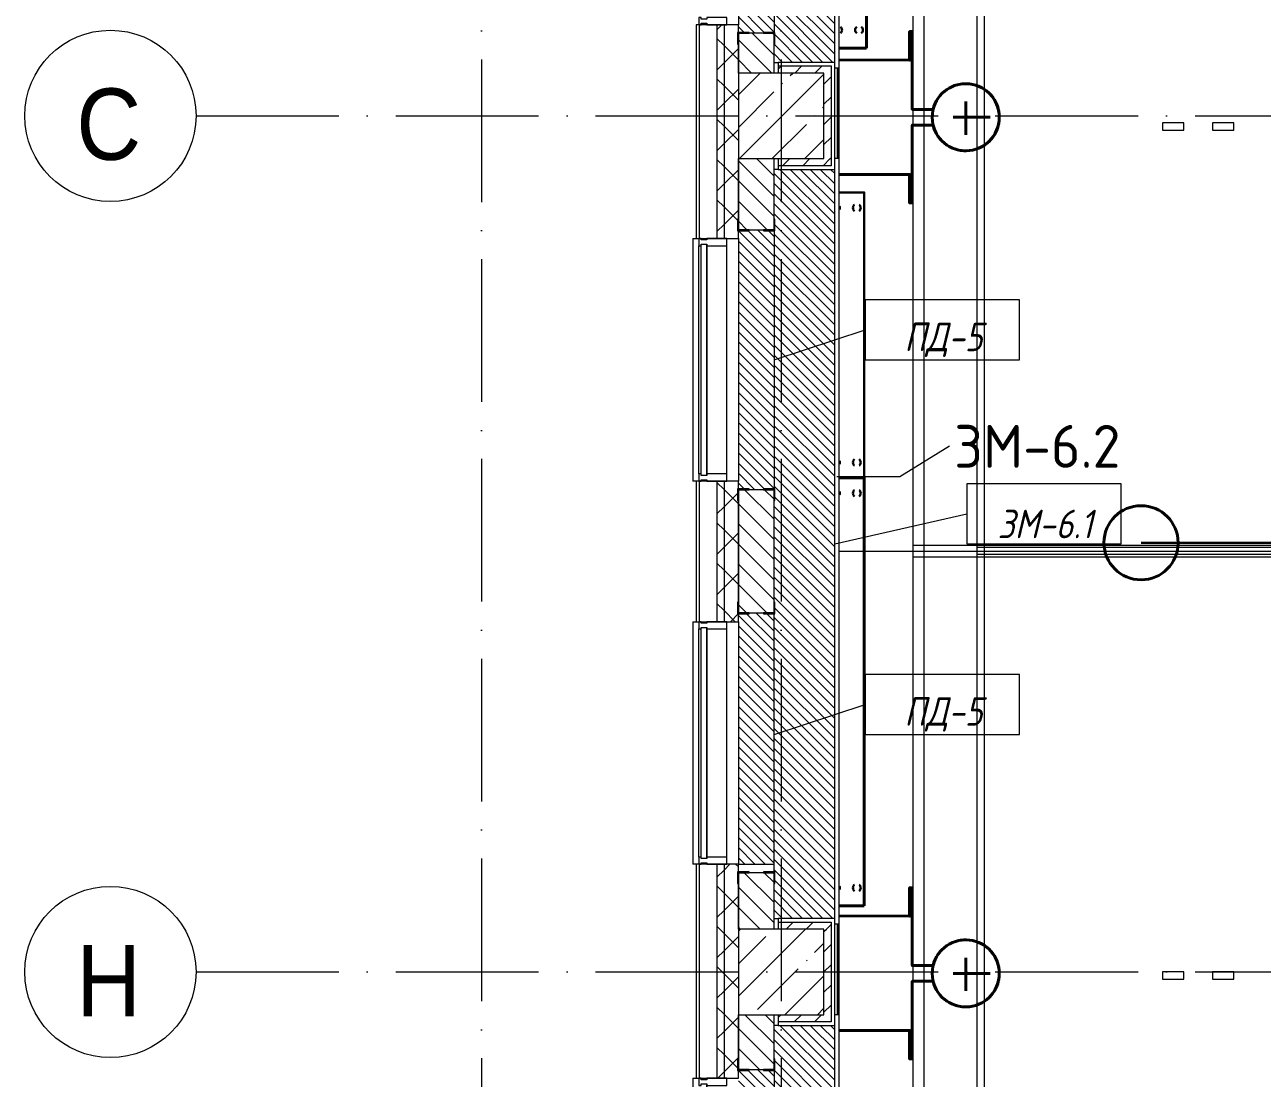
# Model space of a CAD drawing. Header units: millimetres. Extents: x -6467 to 105918, y -7090 to 92481.
# Drawn here: x 65750 to 74421, y 23936 to 31320 of the extents above; entities that cross this region are included whole.
import ezdxf

# ---------------------------------------------------------------- set-up
doc = ezdxf.new("R2010")
doc.units = ezdxf.units.MM
doc.linetypes.add('50_200_ШТРИХ_1Т_ш5_п1_п1_', pattern=[1400, 1000, -200, 0, -200])
for name, color, linetype, lineweight in [('A-FLOR', 7, 'Continuous', 9), ('A-FLOR-IDEN', 7, 'Continuous', 9), ('A-GLAZ', 7, 'Continuous', 5), ('A-GLAZ-CWMG', 7, 'Continuous', 9), ('A-GLAZ-CWMG-1', 7, 'Continuous', 20), ('A-WALL', 7, 'Continuous', 5), ('A-WALL-FNSH-1', 7, 'Continuous', 5), ('A-WALL-IDEN', 7, 'Continuous', 9), ('I-WALL', 7, 'Continuous', 5), ('S-COLS', 7, 'Continuous', 9), ('S-COLS-1', 7, 'Continuous', 5)]:
    doc.layers.add(name, color=color, linetype=linetype, lineweight=lineweight)
for name, color, linetype, lineweight, true_color in [('A-FLOR-PATT-2', 7, 'Continuous', 5, 0x11d7be), ('A-FLOR-PATT-5', 7, 'Continuous', 5, 0xfb8c13), ('A-GENM-1', 7, 'Continuous', 9, 0xaaaaaa), ('A-GENM-2', 7, 'Continuous', 20, 0xaaaaaa), ('мебель 2 этаж-1', 7, 'Continuous', 40, 0xaaaaaa), ('Оси-1', 7, 'Continuous', 20, 0xaaaaaa), ('Оси-2', 7, 'Continuous', 9, 0xaaaaaa), ('Оси-3', 7, '50_200_ШТРИХ_1Т_ш5_п1_п1_', 9, 0xaaaaaa), ('ТХ_разметка баскетбол-1', 7, 'Continuous', 5, 0xaaaaaa), ('ТХ_разметка волейбол-1', 7, 'Continuous', 20, 0xaaaaaa), ('ТХ_разметка минифутбол-1', 7, 'Continuous', 9, 0xaaaaaa), ('ТХ_функционал-2', 7, 'Continuous', 40, 0xaaaaaa), ('ТХ_функционал-4', 7, 'Continuous', 20, 0xaaaaaa), ('ТХ_функционал-9', 7, 'Continuous', 30, 0xaaaaaa)]:
    doc.layers.add(name, color=color, linetype=linetype, lineweight=lineweight, true_color=true_color)
doc.styles.add('Arial', font='arial.ttf', dxfattribs={"width": 0.9, "height": 500})
doc.styles.add('GOST Common', font='GOST_Common.ttf', dxfattribs={"height": 300})
doc.styles.add('GOST Common_I', font='GOST_Common Italic.ttf', dxfattribs={"width": 0.9, "height": 200})
pattern_1 = [(45, (0, 0), (-141.42136, 141.42136), []), (135, (0, 0), (-141.42136, -141.42136), [])]
pattern_2 = [(135, (0, 0), (-70.71068, -70.71068), [])]
pattern_3 = [(45, (0, 0), (-70.71068, 70.71068), [])]

# ---------------------------------------------------------------- blocks, each defined once
blk = doc.blocks.new('BSC_Колонна _Прямоугольная - 600х600-V29-АИ_План этажа Радиаторы_2')
at = {"layer": 'S-COLS-1'}
h = blk.add_hatch(dxfattribs=at)
h.set_pattern_fill('FP_57', color=256, style=0, pattern_type=2)
h.set_pattern_definition([(45, (-71050, -30681.04), (-228.0985, 228.0985), []), (45, (-70821.9, -30681.04), (-228.0985, 228.0985), [403.225, -80.645, 6.706, -73.939])])
h.paths.add_polyline_path([(-120.6, -300), (300, -300), (300, 300), (-300, 300), (-300, -300)])
for p, q in [((300, 300), (-300, 300)), ((-300, 300), (-300, -300)), ((300, -300), (300, 300)), ((-300, -300), (300, -300))]:
    blk.add_line(p, q, dxfattribs=at)
blk = doc.blocks.new('BSC_Колонна _Прямоугольная - 600х600-V30-АИ_План этажа Радиаторы_2')
at = {"layer": 'S-COLS-1'}
h = blk.add_hatch(dxfattribs=at)
h.set_pattern_fill('FP_58', color=256, style=0, pattern_type=2)
h.set_pattern_definition([(45, (-71050, -24681.04), (-228.0985, 228.0985), []), (45, (-70821.9, -24681.04), (-228.0985, 228.0985), [403.225, -80.645, 6.706, -73.939])])
h.paths.add_polyline_path([(-300, -300), (300, -300), (300, 300), (-300, 300)])
for p, q in [((300, 300), (-300, 300)), ((-300, 300), (-300, -300)), ((300, -300), (300, 300)), ((-300, -300), (300, -300))]:
    blk.add_line(p, q, dxfattribs=at)
blk = doc.blocks.new('Прямоугольный импост - Импост структурный с накладкой - 180мм-22485517-АИ_План этажа Радиаторы_2')
at = {"layer": 'A-GLAZ-CWMG-1'}
for p, q in [((-50, 0), (-50, 17)), ((-50, 17), (0, 17)), ((-40, 0), (-50, 0)), ((-40, -40), (-40, 0)), ((0, 0), (-10, 0)), ((-10, 0), (-10, -40)), ((0, 17), (0, 0)), ((-50, -180), (-50, -40)), ((-50, -40), (-40, -40)), ((-10, -40), (0, -40)), ((0, -40), (0, -180)), ((0, -180), (-50, -180))]:
    blk.add_line(p, q, dxfattribs=at)
blk = doc.blocks.new('Прямоугольный импост - Импост структурный с накладкой - 180мм-22437089-АИ_План этажа Радиаторы_2')
at = {"layer": 'A-GLAZ-CWMG'}
for p, q in [((47650, 55111), (46050, 55111)), ((47650, 54931), (46050, 54931)), ((47650, 54914), (46050, 54914))]:
    blk.add_line(p, q, dxfattribs=at)
blk = doc.blocks.new('Прямоугольный импост - Импост структурный с накладкой - 180мм-22485511-АИ_План этажа Радиаторы_2')
at = {"layer": 'A-GLAZ-CWMG-1'}
for p, q in [((-50, 0), (-50, 17)), ((-50, 17), (0, 17)), ((-40, 0), (-50, 0)), ((-40, -40), (-40, 0)), ((0, 0), (-10, 0)), ((-10, 0), (-10, -40)), ((0, 17), (0, 0)), ((-50, -180), (-50, -40)), ((-50, -40), (-40, -40)), ((-10, -40), (0, -40)), ((0, -40), (0, -180)), ((0, -180), (-50, -180))]:
    blk.add_line(p, q, dxfattribs=at)
blk = doc.blocks.new('Прямоугольный импост - Импост структурный с накладкой - 180мм-22485518-АИ_План этажа Радиаторы_2')
at = {"layer": 'A-GLAZ-CWMG-1'}
for p, q in [((0, 17), (-50, 17)), ((-50, 17), (-50, 0)), ((-50, 0), (-40, 0)), ((-40, 0), (-40, -40)), ((-10, -40), (-10, 0)), ((-10, 0), (0, 0)), ((0, 0), (0, 17)), ((-40, -40), (-50, -40)), ((-50, -40), (-50, -180)), ((0, -40), (-10, -40)), ((0, -180), (0, -40)), ((-50, -180), (0, -180))]:
    blk.add_line(p, q, dxfattribs=at)
blk = doc.blocks.new('Прямоугольный импост - Импост структурный с накладкой - 180мм-22485522-АИ_План этажа Радиаторы_2')
at = {"layer": 'A-GLAZ-CWMG-1'}
for p, q in [((0, 17), (-50, 17)), ((-50, 17), (-50, 0)), ((-50, 0), (-40, 0)), ((-40, 0), (-40, -40)), ((-10, -40), (-10, 0)), ((-10, 0), (0, 0)), ((0, 0), (0, 17)), ((-40, -40), (-50, -40)), ((-50, -40), (-50, -180)), ((0, -40), (-10, -40)), ((0, -180), (0, -40)), ((-50, -180), (0, -180))]:
    blk.add_line(p, q, dxfattribs=at)
blk = doc.blocks.new('Фахверк _газобетон торцы_478 - Фахверк _газобетон торцы_-25579613-АИ_План этажа Радиаторы_2')
at = {"layer": 'A-GENM-2'}
for p, q in [((89406, 11134.7), (89325, 11134.7)), ((89325, 11134.7), (89325, 11128.7)), ((89325, 11128.7), (89400, 11128.7)), ((89400, 11128.7), (89400, 11053.7)), ((89406, 11053.7), (89406, 11134.7)), ((89400, 11053.7), (89406, 11053.7)), ((89400, 10953.7), (89400, 10878.7)), ((89406, 10953.7), (89400, 10953.7)), ((89406, 10872.7), (89406, 10953.7)), ((89400, 10878.7), (89325, 10878.7)), ((89325, 10878.7), (89325, 10872.7)), ((89325, 10872.7), (89406, 10872.7))]:
    blk.add_line(p, q, dxfattribs=at)
blk = doc.blocks.new('Фахверк _газобетон торцы_479 - Фахверк _газобетон торцы_-25579639-АИ_План этажа Радиаторы_2')
at = {"layer": 'A-GENM-2'}
for p, q in [((89406, 11134.7), (89325, 11134.7)), ((89325, 11134.7), (89325, 11128.7)), ((89325, 11128.7), (89400, 11128.7)), ((89400, 11128.7), (89400, 11053.7)), ((89406, 11053.7), (89406, 11134.7)), ((89400, 11053.7), (89406, 11053.7)), ((89400, 10953.7), (89400, 10878.7)), ((89406, 10953.7), (89400, 10953.7)), ((89406, 10872.7), (89406, 10953.7)), ((89400, 10878.7), (89325, 10878.7)), ((89325, 10878.7), (89325, 10872.7)), ((89325, 10872.7), (89406, 10872.7))]:
    blk.add_line(p, q, dxfattribs=at)
blk = doc.blocks.new('Фахверк _газобетон торцы_480 - Фахверк _газобетон торцы_-25579659-АИ_План этажа Радиаторы_2')
at = {"layer": 'A-GENM-2'}
for p, q in [((89406, 11134.7), (89325, 11134.7)), ((89325, 11134.7), (89325, 11128.7)), ((89325, 11128.7), (89400, 11128.7)), ((89400, 11128.7), (89400, 11053.7)), ((89406, 11053.7), (89406, 11134.7)), ((89400, 11053.7), (89406, 11053.7)), ((89400, 10953.7), (89400, 10878.7)), ((89406, 10953.7), (89400, 10953.7)), ((89406, 10872.7), (89406, 10953.7)), ((89400, 10878.7), (89325, 10878.7)), ((89325, 10878.7), (89325, 10872.7)), ((89325, 10872.7), (89406, 10872.7))]:
    blk.add_line(p, q, dxfattribs=at)
blk = doc.blocks.new('Фахверк _газобетон торцы_481 - Фахверк _газобетон торцы_-25579685-АИ_План этажа Радиаторы_2')
at = {"layer": 'A-GENM-2'}
for p, q in [((89406, 11134.7), (89325, 11134.7)), ((89325, 11134.7), (89325, 11128.7)), ((89325, 11128.7), (89400, 11128.7)), ((89400, 11128.7), (89400, 11053.7)), ((89406, 11053.7), (89406, 11134.7)), ((89400, 11053.7), (89406, 11053.7)), ((89400, 10953.7), (89400, 10878.7)), ((89406, 10953.7), (89400, 10953.7)), ((89406, 10872.7), (89406, 10953.7)), ((89400, 10878.7), (89325, 10878.7)), ((89325, 10878.7), (89325, 10872.7)), ((89325, 10872.7), (89406, 10872.7))]:
    blk.add_line(p, q, dxfattribs=at)
blk = doc.blocks.new('Фахверк _газобетон торцы_482 - Фахверк _газобетон торцы_-25579705-АИ_План этажа Радиаторы_2')
at = {"layer": 'A-GENM-2'}
for p, q in [((89406, 11134.7), (89325, 11134.7)), ((89325, 11134.7), (89325, 11128.7)), ((89325, 11128.7), (89400, 11128.7)), ((89400, 11128.7), (89400, 11053.7)), ((89406, 11053.7), (89406, 11134.7)), ((89400, 11053.7), (89406, 11053.7)), ((89400, 10953.7), (89400, 10878.7)), ((89406, 10953.7), (89400, 10953.7)), ((89406, 10872.7), (89406, 10953.7)), ((89400, 10878.7), (89325, 10878.7)), ((89325, 10878.7), (89325, 10872.7)), ((89325, 10872.7), (89406, 10872.7))]:
    blk.add_line(p, q, dxfattribs=at)
blk = doc.blocks.new('Фахверк _газобетон торцы_483 - Фахверк _газобетон торцы_-25579731-АИ_План этажа Радиаторы_2')
at = {"layer": 'A-GENM-2'}
for p, q in [((89406, 11134.7), (89325, 11134.7)), ((89325, 11134.7), (89325, 11128.7)), ((89325, 11128.7), (89400, 11128.7)), ((89400, 11128.7), (89400, 11053.7)), ((89406, 11053.7), (89406, 11134.7)), ((89400, 11053.7), (89406, 11053.7)), ((89400, 10953.7), (89400, 10878.7)), ((89406, 10953.7), (89400, 10953.7)), ((89406, 10872.7), (89406, 10953.7)), ((89400, 10878.7), (89325, 10878.7)), ((89325, 10878.7), (89325, 10872.7)), ((89325, 10872.7), (89406, 10872.7))]:
    blk.add_line(p, q, dxfattribs=at)
blk = doc.blocks.new('Отлив_СКБ - Отлив витража-V404-АИ_План этажа Радиаторы_2')
at = {"layer": 'A-GLAZ'}
for p, q in [((0, 75), (0, 100)), ((1700, 100), (0, 100)), ((1700, 100), (1700, 75)), ((0, 2), (10, 2)), ((40, 2), (1660, 2)), ((1690, 2), (1700, 2)), ((1650, 0), (50, 0))]:
    blk.add_line(p, q, dxfattribs=at)
blk = doc.blocks.new('мебель 2 этаж-28800768-АИ_План этажа Радиаторы_2')
at = {"layer": 'ТХ_разметка баскетбол-1'}
for p, q in [((89785.1, 29371.3), (74685.1, 29371.3)), ((89785.1, 29321.3), (74685.1, 29321.3))]:
    blk.add_line(p, q, dxfattribs=at)
at = {"layer": 'ТХ_разметка баскетбол-1', "flags": 128}
for points in [[(74685.1, 42396.3), (74685.1, 16296.3), (89785.1, 16296.3), (89785.1, 42396.3)], [(74735.1, 42346.3), (74735.1, 16346.3), (89735.1, 16346.3), (89735.1, 42346.3)]]:
    blk.add_lwpolyline(points, close=True, dxfattribs=at)
at = {"layer": 'ТХ_разметка волейбол-1', "flags": 128}
for points in [[(76135.1, 32296.3), (76135.1, 32346.3), (75985.1, 32346.3), (75985.1, 32296.3)], [(76485.1, 32296.3), (76485.1, 32346.3), (76335.1, 32346.3), (76335.1, 32296.3)], [(76135.1, 26346.3), (76135.1, 26396.3), (75985.1, 26396.3), (75985.1, 26346.3)], [(76485.1, 26346.3), (76485.1, 26396.3), (76335.1, 26396.3), (76335.1, 26346.3)]]:
    blk.add_lwpolyline(points, close=True, dxfattribs=at)
at = {"layer": 'ТХ_разметка минифутбол-1'}
blk.add_line((74314.8, 16676.2), (74314.8, 42016.2), dxfattribs=at)
at = {"layer": 'ТХ_разметка минифутбол-1', "flags": 128}
blk.add_lwpolyline([(90234.8, 42346.3), (74234.9, 42346.3), (74234.9, 16346.2), (90234.8, 16346.2)], close=True, dxfattribs=at)
for points in [[(74235.3, 29386.3), (79155.3, 29386.3), (79235.3, 29386.3)], [(74235.3, 29306.3), (79155.3, 29306.3), (79235.3, 29306.3)]]:
    blk.add_lwpolyline(points, dxfattribs=at)
at = {"layer": 'ТХ_функционал-2'}
for p, q in [((73718.5, 32871.2), (73911.1, 32871.2)), ((73713.5, 32733.8), (73713.5, 32096.3)), ((74606.5, 32495.9), (74606.5, 32263)), ((74519.6, 32386.3), (74778.3, 32386.3)), ((73718.5, 26859.2), (73895.1, 26859.2)), ((73713.5, 26733.8), (73713.5, 26096.3)), ((74606.5, 26495.9), (74606.5, 26263)), ((74519.6, 26386.3), (74778.3, 26386.3))]:
    blk.add_line(p, q, dxfattribs=at)
at = {"layer": 'ТХ_функционал-2', "flags": 128}
for points in [[(73911.1, 32871.2), (73911.1, 35871.2), (73718.5, 35871.2)], [(74378, 32441.3), (74231.5, 32441.3), (74231.5, 32986.3), (74213.5, 32986.3), (74213.5, 32786.3), (73718.2, 32789.2)], [(73718.5, 31986.3), (74213.5, 31986.3), (74213.5, 31786.3), (74231.5, 31786.3), (74231.5, 32331.3), (74378, 32331.3)], [(73895.1, 26859.2), (73895.1, 29859.2), (73718.5, 29859.2)], [(74378, 26441.3), (74231.5, 26441.3), (74231.5, 26986.3), (74213.5, 26986.3), (74213.5, 26786.3), (73718.2, 26789.2)], [(73718.5, 25986.3), (74213.5, 25986.3), (74213.5, 25786.3), (74231.5, 25786.3), (74231.5, 26331.3), (74378, 26331.3)]]:
    blk.add_lwpolyline(points, dxfattribs=at)
at = {"layer": 'ТХ_функционал-2'}
for centre, radius in [((74606.5, 32386.3), 235), ((75835.1, 29404.4), 259.8), ((74606.5, 26386.3), 235)]:
    blk.add_circle(centre, radius, dxfattribs=at)
for centre in [(74606.5, 32386.3), (74606.5, 26386.3)]:
    blk.add_arc(centre, 235, 193.53519, 166.46481, dxfattribs=at)
at = {"layer": 'ТХ_функционал-4'}
blk.add_line((73718.5, 29346.3), (91213.5, 29346.3), dxfattribs=at)
at = {"layer": 'ТХ_функционал-9'}
for p, q in [((73718.5, 29859.2), (73895.1, 29859.2)), ((88635.1, 29404.4), (75835.1, 29404.4))]:
    blk.add_line(p, q, dxfattribs=at)
at = {"layer": 'ТХ_функционал-9', "flags": 128}
blk.add_lwpolyline([(73895.1, 29859.2), (73895.1, 31859.2), (73718.5, 31859.2)], dxfattribs=at)
at = {"layer": 'ТХ_функционал-9'}
for centre, start, end in [((73712.9, 32997.5), 305.39215, 54.60785), ((73859.3, 32997.5), 125.39215, 234.60785), ((73859.3, 32997.5), 305.39215, 54.60785), ((73696.9, 31751.5), 332.90785, 27.09215), ((73843.3, 31751.5), 125.39215, 234.60785), ((73843.3, 31751.5), 305.39215, 54.60785), ((73696.9, 29966.9), 332.90785, 27.09215), ((73843.3, 29966.9), 125.39215, 234.60785), ((73843.3, 29966.9), 305.39215, 54.60785), ((73696.9, 29751.5), 332.90785, 27.09215), ((73843.3, 29751.5), 125.39215, 234.60785), ((73843.3, 29751.5), 305.39215, 54.60785), ((73696.9, 26985.5), 332.90785, 27.09215), ((73843.3, 26985.5), 125.39215, 234.60785), ((73843.3, 26985.5), 305.39215, 54.60785)]:
    blk.add_arc(centre, 27.3, start, end, dxfattribs=at)
blk = doc.blocks.new('Ось сетки - Круг_Ø6_00__ISO-2_5_0_9K_-17386508-АИ_План этажа Радиаторы_2')
at = {"layer": 'Оси-1'}
blk.add_circle((0, 0), 3, dxfattribs=at)
blk = doc.blocks.new('AAR_СКБ_Марка_Перекрытия_1 мм - Марка пола-27961726-АИ_План этажа Радиаторы_2')
at = {"layer": 'A-FLOR-IDEN'}
for p, q in [((2.723, 2.101), (-2.69, 2.101)), ((-2.69, 2.101), (-2.69, 0)), ((2.723, 0), (2.723, 2.101)), ((-2.69, 0), (2.723, 0))]:
    blk.add_line(p, q, dxfattribs=at)

msp = doc.modelspace()

# ---------------------------------------------------------------- hatches: boundary and pattern name
at = {"layer": 'A-FLOR-PATT-2'}
h = msp.add_hatch(dxfattribs=at)
h.set_pattern_fill('FP_310', color=256, style=0, pattern_type=2)
h.set_pattern_definition([(315, (71050, 33681.04), (35.3553, 35.3553), [])])
h.paths.add_polyline_path([(71000, 31056), (71425, 31056), (71425, 36306), (71000, 36306), (71000, 35839.5), (71006, 35839.5), (71006, 35758.5), (71000, 35758.5), (71000, 33949.9), (71006, 33949.9), (71006, 33868.9), (71000, 33868.9), (71000, 33155.2), (71006, 33155.2), (71006, 33074.2), (71000, 33074.2), (71000, 31265.5), (71006, 31265.5), (71006, 31184.5), (71000, 31184.5)])
h = msp.add_hatch(dxfattribs=at)
h.set_pattern_fill('FP_309', color=256, style=0, pattern_type=2)
h.set_pattern_definition([(315, (71050, 27681.04), (35.3553, 35.3553), [])])
h.paths.add_polyline_path([(71400, 25056), (71425, 25056), (71425, 30306), (71000, 30306), (71000, 29956.7), (71006, 29956.7), (71006, 29875.7), (71000, 29875.7), (71000, 28067), (71006, 28067), (71006, 27986), (71000, 27986), (71000, 27272.4), (71006, 27272.4), (71006, 27191.4), (71000, 27191.4), (71000, 25382.7), (71006, 25382.7), (71006, 25301.7), (71000, 25301.7), (71000, 25056), (71030, 25056)])
h = msp.add_hatch(dxfattribs=at)
h.set_pattern_fill('FP_308', color=256, style=0, pattern_type=2)
h.set_pattern_definition([(315, (71050, 21681.04), (35.3553, 35.3553), [])])
h.paths.add_polyline_path([(71425, 19056), (71425, 24306), (71000, 24306), (71000, 24071.7), (71006, 24071.7), (71006, 23990.7), (71000, 23990.7), (71000, 22182), (71006, 22182), (71006, 22101), (71000, 22101), (71000, 21387.4), (71006, 21387.4), (71006, 21306.4), (71000, 21306.4), (71000, 19497.7), (71006, 19497.7), (71006, 19416.7), (71000, 19416.7), (71000, 19056), (71400, 19056)])
at = {"layer": 'A-FLOR-PATT-5'}
h = msp.add_hatch(dxfattribs=at)
h.set_pattern_fill('FP_370', color=256, style=0, pattern_type=2)
h.set_pattern_definition([(315, (70875, 32169.886), (35.3553, 35.3553), [])])
h.paths.add_polyline_path([(70925, 31259.5), (70925, 31265.5), (71000, 31265.5), (71000, 33074.2), (70925, 33074.2), (70925, 33080.2), (70825, 33080.2), (70825, 33074.2), (70750, 33074.2), (70750, 31265.5), (70825, 31265.5), (70825, 31259.5)])
h = msp.add_hatch(dxfattribs=at)
h.set_pattern_fill('FP_369', color=256, style=0, pattern_type=2)
h.set_pattern_definition([(315, (70875, 28971.386), (35.3553, 35.3553), [])])
h.paths.add_polyline_path([(70925, 28061), (70925, 28067), (71000, 28067), (71000, 29875.7), (70925, 29875.7), (70925, 29881.7), (70825, 29881.7), (70825, 29875.7), (70750, 29875.7), (70750, 28067), (70825, 28067), (70825, 28061)])
h = msp.add_hatch(dxfattribs=at)
h.set_pattern_fill('FP_368', color=256, style=0, pattern_type=2)
h.set_pattern_definition([(315, (70875, 26346.386), (35.3553, 35.3553), [])])
h.paths.add_polyline_path([(71000, 25436), (71000, 27191.4), (70925, 27191.4), (70925, 27197.4), (70825, 27197.4), (70825, 27191.4), (70750, 27191.4), (70750, 25436), (70929.4, 25436)])
h = msp.add_hatch(dxfattribs=at)
h.set_pattern_fill('FP_364', color=256, style=0, pattern_type=2)
h.set_pattern_definition([(315, (70875, 23086.386), (35.3553, 35.3553), [])])
h.paths.add_polyline_path([(70825, 22176), (70925, 22176), (70925, 22182), (71000, 22182), (71000, 23990.7), (70925, 23990.7), (70925, 23996.7), (70825, 23996.7), (70825, 23990.7), (70750, 23990.7), (70750, 22182), (70825, 22182)])
at = {"layer": 'A-WALL'}
h = msp.add_hatch(dxfattribs=at)
h.set_pattern_fill('FP_125', color=256, style=0, pattern_type=2)
h.set_pattern_definition(pattern_1)
h.paths.add_polyline_path([(70650, 12231), (70650, 13666), (70600, 13666), (70600, 12231)])
h.paths.add_polyline_path([(70600, 15366), (70650, 15366), (70650, 16351), (70600, 16351), (70600, 15878.4)])
h.paths.add_polyline_path([(70650, 18051), (70650, 19551), (70600, 19551), (70600, 18051)])
h.paths.add_polyline_path([(70650, 21251), (70650, 22236), (70600, 22236), (70600, 21251)])
h.paths.add_polyline_path([(70650, 23936), (70650, 25436), (70600, 25436), (70600, 23936)])
h.paths.add_polyline_path([(70600, 27136), (70650, 27136), (70650, 28121), (70600, 28121), (70600, 27845.2)])
h.paths.add_polyline_path([(70650, 29821), (70650, 31319.5), (70600, 31319.5), (70600, 29821)])
h.paths.add_polyline_path([(70600, 33019.5), (70650, 33019.5), (70650, 34003.9), (70600, 34003.9), (70600, 33476.7)])
h.paths.add_polyline_path([(70650, 35703.9), (70650, 37205.4), (70600, 37205.4), (70600, 35703.9)])
h.paths.add_polyline_path([(70600, 38905.4), (70650, 38905.4), (70650, 39888.4), (70600, 39888.4), (70600, 39108.1)])
h.paths.add_polyline_path([(70650, 41588.4), (70650, 43081), (70600, 43081), (70600, 41588.4)])
h = msp.add_hatch(dxfattribs=at)
h.set_pattern_fill('FP_125', color=256, style=0, pattern_type=2)
h.set_pattern_definition(pattern_1)
h.paths.add_polyline_path([(70750, 12331), (70750, 13666), (70650, 13666), (70650, 12331)])
h.paths.add_polyline_path([(70750, 15366), (70750, 16351), (70650, 16351), (70650, 15366)])
h.paths.add_polyline_path([(70750, 18051), (70750, 19551), (70650, 19551), (70650, 18051)])
h.paths.add_polyline_path([(70750, 21251), (70750, 22236), (70650, 22236), (70650, 21251)])
h.paths.add_polyline_path([(70650, 23936), (70750, 23936), (70750, 25436), (70650, 25436), (70650, 24381)])
h.paths.add_polyline_path([(70650, 27136), (70750, 27136), (70750, 28121), (70650, 28121), (70650, 27845.2)])
h.paths.add_polyline_path([(70650, 29821), (70750, 29821), (70750, 31319.5), (70650, 31319.5), (70650, 30381)])
h.paths.add_polyline_path([(70750, 33019.5), (70750, 34003.9), (70650, 34003.9), (70650, 33019.5)])
h.paths.add_polyline_path([(70750, 35703.9), (70750, 37205.4), (70650, 37205.4), (70650, 35703.9)])
h.paths.add_polyline_path([(70650, 38905.4), (70750, 38905.4), (70750, 39888.4), (70650, 39888.4), (70650, 39108.1)])
h.paths.add_polyline_path([(70650, 41588.4), (70750, 41588.4), (70750, 43031), (70650, 43031), (70650, 41923.8)])
at = {"layer": 'I-WALL'}
h = msp.add_hatch(dxfattribs=at)
h.set_pattern_fill('FP_2', color=256, style=0, pattern_type=2)
h.set_pattern_definition(pattern_2)
h.paths.add_polyline_path([(71000, 29881.7), (71000, 30381), (70750, 30381), (70750, 29881.7), (70929.4, 29881.7)])
h.paths.add_polyline_path([(70750, 30981), (71000, 30981), (71000, 31259.5), (70750, 31259.5)])
h = msp.add_hatch(dxfattribs=at)
h.set_pattern_fill('FP_4', color=256, style=0, pattern_type=2)
h.set_pattern_definition(pattern_3)
h.paths.add_polyline_path([(71350, 30981), (71400, 30981), (71400, 31031), (71030, 31031), (71030, 30981)])
h = msp.add_hatch(dxfattribs=at)
h.set_pattern_fill('FP_4', color=256, style=0, pattern_type=2)
h.set_pattern_definition(pattern_3)
h.paths.add_polyline_path([(71400, 30381), (71400, 30981), (71350, 30981), (71350, 30381)])
h = msp.add_hatch(dxfattribs=at)
h.set_pattern_fill('FP_4', color=256, style=0, pattern_type=2)
h.set_pattern_definition(pattern_3)
h.paths.add_polyline_path([(71350, 30331), (71400, 30331), (71400, 30381), (71030, 30381), (71030, 30331)])
h = msp.add_hatch(dxfattribs=at)
h.set_pattern_fill('FP_2', color=256, style=0, pattern_type=2)
h.set_pattern_definition(pattern_2)
h.paths.add_polyline_path([(71000, 27197.4), (71000, 28061), (70750, 28061), (70750, 27197.4), (70929.4, 27197.4)])
h = msp.add_hatch(dxfattribs=at)
h.set_pattern_fill('FP_2', color=256, style=0, pattern_type=2)
h.set_pattern_definition(pattern_2)
h.paths.add_polyline_path([(70750, 23996.7), (71000, 23996.7), (71000, 24381), (70750, 24381)])
h.paths.add_polyline_path([(70929.4, 24981), (71000, 24981), (71000, 25376.7), (70750, 25376.7), (70750, 24981)])
h = msp.add_hatch(dxfattribs=at)
h.set_pattern_fill('FP_4', color=256, style=0, pattern_type=2)
h.set_pattern_definition(pattern_3)
h.paths.add_polyline_path([(71030, 24981), (71400, 24981), (71400, 25031), (71030, 25029.5)])
h = msp.add_hatch(dxfattribs=at)
h.set_pattern_fill('FP_4', color=256, style=0, pattern_type=2)
h.set_pattern_definition(pattern_3)
h.paths.add_polyline_path([(71400, 24381), (71400, 24981), (71350, 24981), (71350, 24381)])
h = msp.add_hatch(dxfattribs=at)
h.set_pattern_fill('FP_4', color=256, style=0, pattern_type=2)
h.set_pattern_definition(pattern_3)
h.paths.add_polyline_path([(71350, 24331), (71400, 24331), (71400, 24381), (71030, 24381), (71030, 24331)])

# ---------------------------------------------------------------- linework, layer by layer
at = {"layer": 'A-FLOR'}
for p, q in [((71425, 31056), (71425, 36306)), ((71000, 33074.2), (71000, 31265.5)), ((70750, 33019.5), (70750, 31319.5)), ((71000, 31056), (71030, 31056)), ((71030, 30306), (71000, 30306)), ((71425, 25056), (71425, 30306)), ((71000, 29875.7), (71000, 28067)), ((70750, 29821), (70750, 28121)), ((71000, 25382.7), (71000, 27191.4)), ((70750, 27136), (70750, 25436)), ((70750, 25436), (71000, 25436)), ((71000, 25056), (71030, 25056)), ((71030, 24306), (71000, 24306)), ((71425, 19056), (71425, 24306)), ((71000, 23990.7), (71000, 22182))]:
    msp.add_line(p, q, dxfattribs=at)
at = {"layer": 'A-FLOR-IDEN'}
for p, q in [((71000, 28971.4), (71637.8, 29181.5)), ((71425, 27681), (72350.3, 27891.2)), ((71000, 26346.4), (71637.8, 26556.5))]:
    msp.add_line(p, q, dxfattribs=at)
at = {"layer": 'A-WALL'}
for p, q in [((71455, 36381), (71455, 31018.5)), ((70750, 31319.5), (70455, 31319.5)), ((70455, 31319.5), (70455, 29821)), ((70475, 31319.5), (70475, 29821)), ((70600, 31319.5), (70600, 29821)), ((70650, 31319.5), (70650, 29821)), ((70750, 30981), (70750, 31319.5)), ((71000, 31259.5), (70750, 31259.5)), ((70750, 31259.5), (70750, 30981)), ((71000, 30981), (71000, 31259.5)), ((71030, 31031), (71400, 31031)), ((71400, 31031), (71400, 30331)), ((71425, 31018.5), (71455, 31018.5)), ((70750, 29821), (70750, 30381)), ((70750, 30381), (70750, 29881.7)), ((71000, 29881.7), (71000, 30381)), ((71455, 30381), (71425, 30381)), ((71455, 30381), (71455, 25018.5)), ((71400, 30331), (71030, 30331)), ((70750, 29881.7), (71000, 29881.7)), ((70455, 29821), (70750, 29821)), ((70750, 28121), (70455, 28121)), ((70455, 28121), (70455, 27136)), ((70475, 28121), (70475, 27136)), ((70600, 28121), (70600, 27136)), ((70650, 28121), (70650, 27136)), ((70750, 27136), (70750, 28121)), ((71000, 28061), (70750, 28061)), ((70750, 28061), (70750, 27197.4)), ((71000, 27197.4), (71000, 28061)), ((70750, 27197.4), (71000, 27197.4)), ((70455, 27136), (70750, 27136)), ((70750, 25436), (70455, 25436)), ((70455, 25436), (70455, 23936)), ((70475, 25436), (70475, 23936)), ((70600, 25436), (70600, 23936)), ((70650, 25436), (70650, 23936)), ((70750, 24981), (70750, 25436)), ((71000, 25376.7), (70750, 25376.7)), ((70750, 25376.7), (70750, 24981)), ((71000, 24981), (71000, 25376.7)), ((71030, 25031), (71400, 25031)), ((71400, 25031), (71400, 24331)), ((71425, 25018.5), (71455, 25018.5)), ((70750, 23936), (70750, 24381)), ((70750, 24381), (70750, 23996.7)), ((71000, 23996.7), (71000, 24381)), ((71455, 24381), (71425, 24381)), ((71455, 24381), (71455, 19116)), ((71400, 24331), (71030, 24331)), ((70455, 23936), (70750, 23936)), ((70750, 23996.7), (71000, 23996.7))]:
    msp.add_line(p, q, dxfattribs=at)
at = {"layer": 'A-WALL-FNSH-1'}
for p, q in [((71425, 31056), (71030, 31056)), ((71030, 31056), (71030, 30981)), ((71425, 30306), (71425, 31056)), ((71030, 30381), (71030, 30306)), ((71030, 30306), (71425, 30306)), ((71425, 25056), (71030, 25056)), ((71030, 25056), (71030, 24981)), ((71425, 24306), (71425, 25056)), ((71030, 24381), (71030, 24306)), ((71030, 24306), (71425, 24306))]:
    msp.add_line(p, q, dxfattribs=at)
at = {"layer": 'A-WALL-IDEN'}
for p, q in [((71880.8, 28152.3), (72229.8, 28368.2)), ((71440, 28152.3), (71880.8, 28152.3))]:
    msp.add_line(p, q, dxfattribs=at)
at = {"layer": 'Оси-3'}
for p, q in [((68950, 91281), (68950, -5889.7)), ((71050, 91281), (71050, -5889.7)), ((66949.8, 30681), (90318.8, 30681)), ((66949.8, 24681), (90318.8, 24681))]:
    msp.add_line(p, q, dxfattribs=at)

# ---------------------------------------------------------------- block references
at = {"layer": 'A-FLOR-IDEN', "xscale": 199.9999999999999, "yscale": 199.9999999999999, "zscale": 199.9999999999999}
for p in [(72175.7, 28971.4), (72888.2, 27681), (72175.7, 26346.4)]:
    msp.add_blockref('AAR_СКБ_Марка_Перекрытия_1 мм - Марка пола-27961726-АИ_План этажа Радиаторы_2', p, dxfattribs=at)
at = {"layer": 'A-GENM-1'}
for name, p, rotation in [('Фахверк _газобетон торцы_483 - Фахверк _газобетон торцы_-25579731-АИ_План этажа Радиаторы_2', (81878.7, -58140.5), 89.99999999999974), ('Фахверк _газобетон торцы_482 - Фахверк _газобетон торцы_-25579705-АИ_План этажа Радиаторы_2', (59871.3, 119281.7), 270.0000000000001), ('Фахверк _газобетон торцы_481 - Фахверк _газобетон торцы_-25579685-АИ_План этажа Радиаторы_2', (81878.7, -61339), 89.99999999999974), ('Фахверк _газобетон торцы_480 - Фахверк _газобетон торцы_-25579659-АИ_План этажа Радиаторы_2', (59871.3, 116597.4), 270.0000000000001), ('Фахверк _газобетон торцы_479 - Фахверк _газобетон торцы_-25579639-АИ_План этажа Радиаторы_2', (81878.7, -64023.3), 89.99999999999974), ('Фахверк _газобетон торцы_478 - Фахверк _газобетон торцы_-25579613-АИ_План этажа Радиаторы_2', (59871.3, 113396.7), 270.0000000000001)]:
    msp.add_blockref(name, p, dxfattribs=dict(at, rotation=rotation))
at = {"layer": 'A-GLAZ', "rotation": 89.99999999999962}
for p in [(70530, 28121), (70530, 25436), (70530, 22236)]:
    msp.add_blockref('Отлив_СКБ - Отлив витража-V404-АИ_План этажа Радиаторы_2', p, dxfattribs=at)
at = {"layer": 'A-GLAZ-CWMG', "extrusion": (0, 0, -1), "rotation": 270}
for name, p in [('Прямоугольный импост - Импост структурный с накладкой - 180мм-22485517-АИ_План этажа Радиаторы_2', (-70490, 31319.5)), ('Прямоугольный импост - Импост структурный с накладкой - 180мм-22485511-АИ_План этажа Радиаторы_2', (-70490, 28121)), ('Прямоугольный импост - Импост структурный с накладкой - 180мм-22485517-АИ_План этажа Радиаторы_2', (-70490, 25436))]:
    msp.add_blockref(name, p, dxfattribs=at)
at = {"layer": 'A-GLAZ-CWMG'}
for name, p, rotation in [('Прямоугольный импост - Импост структурный с накладкой - 180мм-22485522-АИ_План этажа Радиаторы_2', (70490, 29821), 90), ('Прямоугольный импост - Импост структурный с накладкой - 180мм-22437089-АИ_План этажа Радиаторы_2', (15559, 75821), 270.0000000000017), ('Прямоугольный импост - Импост структурный с накладкой - 180мм-22485518-АИ_План этажа Радиаторы_2', (70490, 27136), 90), ('Прямоугольный импост - Импост структурный с накладкой - 180мм-22437089-АИ_План этажа Радиаторы_2', (15559, 73136), 270.0000000000017), ('Прямоугольный импост - Импост структурный с накладкой - 180мм-22485522-АИ_План этажа Радиаторы_2', (70490, 23936), 90)]:
    msp.add_blockref(name, p, dxfattribs=dict(at, rotation=rotation))
at = {"layer": 'S-COLS'}
for name, p in [('BSC_Колонна _Прямоугольная - 600х600-V29-АИ_План этажа Радиаторы_2', (71050, 30681)), ('BSC_Колонна _Прямоугольная - 600х600-V30-АИ_План этажа Радиаторы_2', (71050, 24681))]:
    msp.add_blockref(name, p, dxfattribs=at)
at = {"layer": 'мебель 2 этаж-1'}
msp.add_blockref('мебель 2 этаж-28800768-АИ_План этажа Радиаторы_2', (-2263.5, -1715.2), dxfattribs=at)
at = {"layer": 'Оси-1', "xscale": 199.9999999999999, "yscale": 199.9999999999999, "zscale": 199.9999999999999, "rotation": 269.9999999999995}
for p in [(66349.8, 30681), (66349.8, 24681)]:
    msp.add_blockref('Ось сетки - Круг_Ø6_00__ISO-2_5_0_9K_-17386508-АИ_План этажа Радиаторы_2', p, dxfattribs=at)

# ---------------------------------------------------------------- texts
at = {"layer": 'A-FLOR-IDEN', "char_height": 200, "attachment_point": 5, "line_spacing_factor": 1.022766, "style": 'GOST Common_I'}
for s, insert, width in [('\\pt180,360,540,720,900,1080,1260,1440,1620,1800,1980,2160,2340,2520,2700,2880,3060,3240,3420,3600,3780,3960,4140,4320,4500,4680,4860,5040,5220,5400,5580,5760;ПД-5', (72186.8, 29111.2), 583.2), ('\\pt180,360,540,720,900,1080,1260,1440,1620,1800,1980,2160,2340,2520,2700,2880,3060,3240,3420,3600,3780,3960,4140,4320,4500,4680,4860,5040,5220,5400,5580,5760;ЗМ-6.1', (72899.3, 27820.8), 738), ('\\pt180,360,540,720,900,1080,1260,1440,1620,1800,1980,2160,2340,2520,2700,2880,3060,3240,3420,3600,3780,3960,4140,4320,4500,4680,4860,5040,5220,5400,5580,5760;ПД-5', (72186.8, 26486.2), 583.2)]:
    msp.add_mtext(s, dxfattribs=dict(at, insert=insert, width=width))
at = {"layer": 'A-WALL-IDEN', "insert": (72844.8, 28514.7), "char_height": 300, "width": 1244, "attachment_point": 2, "line_spacing_factor": 1.022766, "style": 'GOST Common'}
msp.add_mtext('\\pt80.001,159.999,240,320.001,399.999,480,560.001,639.999,720,800.001,879.999,960,1040.001,1119.999,1200,1280.001,1359.999,1440,1520.001,1599.999,1680,1760.001,1839.999,1920,2000.001,2079.999,2160,2240.001,2319.999,2400,2480.001,2559.999;ЗМ-6.2', dxfattribs=at)
at = {"layer": 'Оси-2', "char_height": 500, "width": 464.4, "attachment_point": 5, "line_spacing_factor": 0.936439, "style": 'Arial'}
for s, insert in [('\\pt2286,4572,6858,9144,11430,13716,16002,18288,20574,22860,25146,27432,29718,32004,34290,36576,38862,41148,43434,45720,48006,50292,52578,54864,57150,59436,61722,64008,66294,68580,70866,73152;С', (66338.3, 30619.3)), ('\\pt2286,4572,6858,9144,11430,13716,16002,18288,20574,22860,25146,27432,29718,32004,34290,36576,38862,41148,43434,45720,48006,50292,52578,54864,57150,59436,61722,64008,66294,68580,70866,73152;Н', (66338.3, 24619.3))]:
    msp.add_mtext(s, dxfattribs=dict(at, insert=insert))

doc.saveas('drawing.dxf')
